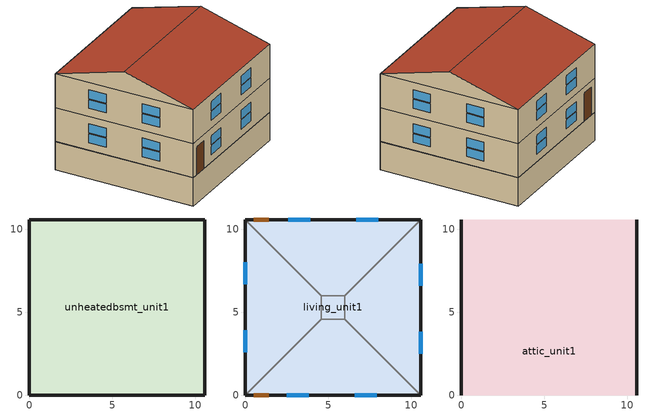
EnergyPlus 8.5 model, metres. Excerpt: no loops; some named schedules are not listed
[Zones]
unheatedbsmt_unit1
 floor othersidecoefficients (Exterior Slab): 10.56,0 0,0 0,10.56 10.56,10.56 z-2.13
 wall outside (Basement Wall): 0,0 10.56,0 10.56,10.56 0,10.56 0,0 z0:0.01
 wall othersidecoefficients (Basement Wall): 0,0 10.56,0 10.56,10.56 0,10.56 0,0 z-2.13:0
living_unit1
 floor to unheatedbsmt_unit1 (Exterior Floor): 10.56,0 0,0 0,10.56 10.56,10.56 z0.01
 floor adiabatic (Interior Floor): 10.56,0 0,0 0,10.56 10.56,10.56 z2.59
 wall outside (Exterior Wall): 0,0 10.56,0 10.56,10.56 0,10.56 0,0 z0.01:2.59; 0,0 10.56,0 10.56,10.56 0,10.56 0,0 z2.59:5.18
 wall to living_unit1 (Interior Wall): 4.57,4.57 0,0 4.57,4.57 4.57,5.99 5.99,5.99 5.99,4.57 4.57,4.57 5.99,4.57 10.56,0 5.99,4.57 5.99,5.99 10.56,10.56 5.99,5.99 4.57,5.99 0,10.56 4.57,5.99 4.57,4.57 z0.01:2.59; 4.57,4.57 0,0 4.57,4.57 4.57,5.99 5.99,5.99 5.99,4.57 4.57,4.57 5.99,4.57 10.56,0 5.99,4.57 5.99,5.99 10.56,10.56 5.99,5.99 4.57,5.99 0,10.56 4.57,5.99 4.57,4.57 z2.59:5.18
 window (AERC_Baseline_B_GlzSys_DoubleClear): 2.5,0 3.82,0 / 6.6,0 7.92,0 / 8,10.56 6.68,10.56 / 3.9,10.56 2.58,10.56 / 10.56,2.5 10.56,3.82 / 10.56,6.6 10.56,7.92 / 0,8 0,6.68 / 0,3.9 0,2.58 z0.6:1.27; 2.5,0 3.82,0 / 6.6,0 7.92,0 / 8,10.56 6.68,10.56 / 3.9,10.56 2.58,10.56 / 10.56,2.5 10.56,3.82 / 10.56,6.6 10.56,7.92 / 0,8 0,6.68 / 0,3.9 0,2.58 z1.35:2.02; 2.5,0 3.82,0 / 6.6,0 7.92,0 / 8,10.56 6.68,10.56 / 3.9,10.56 2.58,10.56 / 10.56,2.5 10.56,3.82 / 10.56,6.6 10.56,7.92 / 0,8 0,6.68 / 0,3.9 0,2.58 z3.2:3.87; 2.5,0 3.82,0 / 6.6,0 7.92,0 / 8,10.56 6.68,10.56 / 3.9,10.56 2.58,10.56 / 10.56,2.5 10.56,3.82 / 10.56,6.6 10.56,7.92 / 0,8 0,6.68 / 0,3.9 0,2.58 z3.95:4.62
 door (Exterior Door): 0.5,0 1.41,0 / 1.41,10.56 0.5,10.56 z0.02:2.15
 ceiling to attic_unit1 (Interior Ceiling): 0,0 10.56,0 10.56,10.56 0,10.56 z5.18
attic_unit1
 wall outside (Gable_end): 10.56,0,5.18 10.56,10.56,5.18 10.56,5.28,6.71; 0,10.56,5.18 0,0,5.18 0,5.28,6.71
 roof outside (Exterior Roof): 0,0,5.18 10.56,0,5.18 10.56,5.28,6.71 0,5.28,6.71; 10.56,10.56,5.18 0,10.56,5.18 0,5.28,6.71 10.56,5.28,6.71
[Building]
Residential_Minneapolis_basement_gac_attachment: North Axis {deg}=0; Terrain=Suburbs; Loads Convergence Tolerance Value=0.04; Temperature Convergence Tolerance Value {deltaC}=0.4; Solar Distribution=FullExterior; Maximum Number of Warmup Days=25; Minimum Number of Warmup Days=6
[Site:WaterMainsTemperature]
Calculation Method=Correlation; Annual Average Outdoor Air Temperature {C}=7.65833; Maximum Difference In Monthly Average Outdoor Air Temperatures {deltaC}=35.2
[Site:Location]
Minneapolis St Paul IntL Arp_MN_USA Design_Conditions: Latitude {deg}=44.88; Longitude {deg}=-93.23; Time Zone {hr}=-6; Elevation {m}=254
[SizingPeriod:DesignDay] Day of Month=21; Humidity Condition Type=Wetbulb; Barometric Pressure {Pa}=98311; Rain Indicator=No; Snow Indicator=No; Daylight Saving Time Indicator=No; Solar Model Indicator=ASHRAEClearSky
Name | Month | Day Type | Maximum Dry-Bulb Temperature {C} | Daily Dry-Bulb Temperature Range {deltaC} | Wetbulb or DewPoint at Maximum Dry-Bulb {C} | Wind Speed {m/s} | Wind Direction {deg} | Sky Clearness
Minneapolis St Paul IntL Arp Ann Htg 99.6% Condns DB | 1 | WinterDesignDay | -25.2 | 0 | -25.2 | 3.8 | 300 | 0
Minneapolis St Paul IntL Arp Ann Clg .4% Condns DB=>MWB | 7 | SummerDesignDay | 32.8 | 9.9 | 23 | 6 | 180 | 1
[Material]
wall_consol_layer: Rough, 0.1397, 0.0596628, 120.801, 1036.26
sheathing_consol_layer: Rough, 0.0127, 0.0940184, 685.008, 1172.332
ceil_consol_layer: Rough, 0.447739, 0.0617176, 41.9286, 776.251
floor_consol_layer: Rough, 0.1397, 0.045, 55.074, 916.9311
bsmtwall_consol_layer: Rough, 0.0889, 0.065, 120.801, 1036.26
Concrete_4in: Rough, 0.101498, 1.312098, 2242.8, 465.2
Asphalt_shingle: MediumRough, 0.00633985, 0.08186, 1121.29, 1255.2, 0.75
Stucco_1in: MediumSmooth, 0.0254001, 1.39892, 1922.21, 878.64
Drywall_1/2in: MediumSmooth, 0.0127, 0.16009, 800.923, 1087.84
OSB_5/8in: MediumSmooth, 0.015875, 0.1163, 544.627, 1213.36
Plywood_3/4in: Rough, 0.01905, 0.115458, 544.68, 674.54, 0.9, 0.7, 0.7
Carpet_n_pad: MediumSmooth, 0.0254001, 0.0601314, 32.0369, 836.8, 0.9, 0.7, 0.7
OSB_1/2in: MediumSmooth, 0.0127, 0.1163, 544.627, 1213.36, 0.9, 0.7, 0.7
door_const: Smooth, 0.0317022, 0.036, 512.64, 767.58
Std Wood 6inch: MediumSmooth, 0.15, 0.12, 540, 1210, 0.9, 0.7, 0.7
Gypsum Board: MediumSmooth, 0.0127, 0.158651, 640.7384, 1130.436, 0.9, 0.5, 0.5
Framing Material: MediumSmooth, 0.109073, 0.4998, 61.5109, 163.285, 0.9, 0.7, 0.7
[Material:NoMass]
Bldg_paper_felt: Roughness=Smooth; Thermal Resistance {m2-K/W}=0.0105666
[Material:AirGap]
Air_4_in_vert: Thermal Resistance {m2-K/W}=0.158499
[Construction]
Exterior Floor: floor_consol_layer, Plywood_3/4in, Carpet_n_pad
Exterior Slab: Concrete_4in
Interior Floor: Plywood_3/4in, Carpet_n_pad
Exterior Wall: Stucco_1in, Bldg_paper_felt, sheathing_consol_layer, OSB_5/8in, wall_consol_layer, Drywall_1/2in
Interior Wall: Gypsum Board, Framing Material, Gypsum Board
Interior Ceiling: ceil_consol_layer, Drywall_1/2in
Exterior Roof: Asphalt_shingle, OSB_1/2in
Exterior Door: door_const
Gable_end: Stucco_1in, Bldg_paper_felt, OSB_5/8in, Air_4_in_vert, Drywall_1/2in
Basement Wall: Plywood_3/4in, bsmtwall_consol_layer, Plywood_3/4in
InteriorFurnishings: Std Wood 6inch
[WindowMaterial:Glazing]
Layer name : CLEAR_3.DAT=AERC_Baseline_B_Glass_Layer_102_Clear_3_DAT; Optical Data Type=BSDF; Thickness=0.003048; IR Transmittance=0; Front Emissivity=0.84; Back Emissivity=0.84; Conductivity=1; Young�s modulus=7.2e10; Poisson�s ratio=0.22
[WindowMaterial:Gas]
gap name - Air=AERC_Baseline_B_Gas_Air_0127; type=Air; thickness=0.0127
[WindowMaterial:Gap]
gap name: Air=AERC_Baseline_B_Gap_Air; thickness=0.0127; Gas (or Gas Mixture)=AERC_Baseline_B_Gas_Air_0127; pressure=101325
[Construction:ComplexFenestrationState]
AERC_Baseline_B_GlzSys_DoubleClear: LBNLWindow, None, AERC_Baseline_B_ThermParam, CFS_AERC_Baseline_B_Basis, CFS_AERC_Baseline_B_TfSol, CFS_AERC_Baseline_B_RbSol, CFS_AERC_Baseline_B_Tfvis, CFS_AERC_Baseline_B_Rbvis, AERC_Baseline_B_Glass_Layer_102_Clear_3_DAT, CFS_AERC_Baseline_B_Layer_1_fAbs, CFS_AERC_Baseline_B_Layer_1_bAbs, AERC_Baseline_B_Gap_Air, AERC_Baseline_B_Glass_Layer_102_Clear_3_DAT, CFS_AERC_Baseline_B_Layer_2_fAbs, CFS_AERC_Baseline_B_Layer_2_bAbs
[AvailabilityManager:Scheduled]
System availability: Schedule=always_avail
[ZoneVentilation:DesignFlowRate]
Ventilation_unit1: Zone or ZoneList=living_unit1; Schedule=always_avail; Design Flow Rate Calculation Method=Flow/Zone; Design Flow Rate {m3/s}                 refer to 2013 ASHRAE Handbook fundamentals (SI) Page 16.22=0.0334566; Ventilation Type=Exhaust; Fan Pressure Rise {Pa}=0; Fan Total Efficiency=0.7; Constant Term Coefficient=1; Temperature Term Coefficient=0; Velocity Term Coefficient=0; Velocity Squared Term Coefficient=0; Minimum Indoor Temperature {C}=-100; Maximum Indoor Temperature {C}=100; Delta Temperature {deltaC}=-100; Minimum Outdoor Temperature {C}=-100; Maximum Outdoor Temperature {C}=100; Maximum Wind Speed {m/s}=40
[InternalMass]
Internalmass_unit1: Construction=InteriorFurnishings; Zone=living_unit1; Surface Area {m2}=9.99587
[ZoneInfiltration:EffectiveLeakageArea] Schedule=always_avail; Stack Coefficient=0.00029; Wind Coefficient=0.000231
Name | Zone | Effective Air Leakage Area {cm2}
Living_ShermanGrimsrud_unit1 | living_unit1 | 873
AtticVent_unit1 | attic_unit1 | 370
[People]
people_unit1: Zone or ZoneList=living_unit1; Number of People Schedule=occupancy_sch; Number of People Calculation Method=People/Area; People per Zone Floor Area {person/m2}=0.0135; Fraction Radiant=0; Sensible Heat Fraction=autocalculate; Activity Level Schedule=activity_sch; Enable ASHRAE 55 Comfort Warnings=No; Mean Radiant Temperature Calculation Type=ZoneAveraged
[Lights] Zone or ZoneList=living_unit1; Schedule=LightingProfile_EELighting; Design Level Calculation Method=Watts/Area; Return Air Fraction=0; Fraction Radiant=0.6; Fraction Visible=0.2; Fraction Replaceable=0
Name | Watts per Zone Floor Area {W/m2}
Living Hardwired Lighting1 | 1.222
Living Plug-in Lighting1 | 0.478
[ElectricEquipment] Zone or ZoneList=living_unit1
Name | Schedule | Design Level Calculation Method | Design Level {W} | Fraction Latent | Fraction Radiant | Fraction Lost | Watts per Zone Floor Area {W/m2}
Refrigerator1 | Refrigerator | EquipmentLevel | 91.094 | 0 | 0 | 0
Misc Elec Load1 | MiscPlugLoad | Watts/Area |  | 0.062439 | 0.411909 | 0.251045 | 2.46
Clothes Washer1 | ClothesWasher | EquipmentLevel | 29.5818 | 0 | 0.48 | 0.2
Clothes Dryer1 | ClothesDryer | EquipmentLevel | 222.113 | 0.05 | 0.09 | 0.8
Dishwasher1 | Dishwasher | EquipmentLevel | 68.3276 | 0.15 | 0.36 | 0.25
Misc Elec Load21 | always_avail | EquipmentLevel | 182.522 | 0.062439 | 0.411909 | 0.251045
[GasEquipment] Zone or ZoneList=living_unit1
Name | Schedule | Design Level Calculation Method | Design Level {W} | Fraction Latent | Fraction Radiant | Fraction Lost | Power per Zone Floor Area {W/m2}   # From NREL's Seattle benchmark assumption 59.63 W for a 2160 ft2 building
Cooking Range1 | CookingRange | EquipmentLevel | 248.498 | 0.3 | 0.24 | 0.3
Misc Gas Load1 | MiscPlugLoad | Watts/Area |  | 0.062439 | 0.411909 | 0.251045 | 0.297
[Exterior:Lights]
Name | Schedule | Design Level {W}
Exterior-Lights | ExteriorLightingProfile | 58
Garage-Lights | LightingProfile_EELighting | 9.5
[Zone] Multiplier=1
living_unit1; attic_unit1; unheatedbsmt_unit1
[SurfaceProperty:OtherSideCoefficients] Combined Convective/Radiative Film Coefficient {W/m2-K}=0; Constant Temperature {C}=1; Constant Temperature Coefficient=1; External Dry-Bulb Temperature Coefficient=0; Ground Temperature Coefficient=0; Wind Speed Coefficient=0; Zone Air Temperature Coefficient=0; Sinusoidal Variation of Constant Temperature Coefficient=No; Period of Sinusoidal Variation {hr}=24
Name | Constant Temperature Schedule
surfPropOthSdCoefBasementAvgWall | scheduleOSCBasementWallSurfaceTemp
surfPropOthSdCoefBasementAvgFloor | scheduleOSCBasementFloorTemp
surfPropOthSdCoefBasementUpperWall | scheduleOSCBasementUpperWallTemp
surfPropOthSdCoefBasementLowerWall | scheduleOSCBasementLowerWallTemp
[WindowThermalModel:Params]
AERC_Baseline_B_ThermParam: standard=ISO15099; thermal model=ISO15099; SDScalar=1; deflection model=NoDeflection
[Matrix:TwoDimension]
CFS_AERC_Baseline_B_Basis, 9, 2, 0, 1, 10, 8, 20, 16, 30, 20, 40, 24, 50, 24, 60, 24, 70, 16, 82.5, 12
